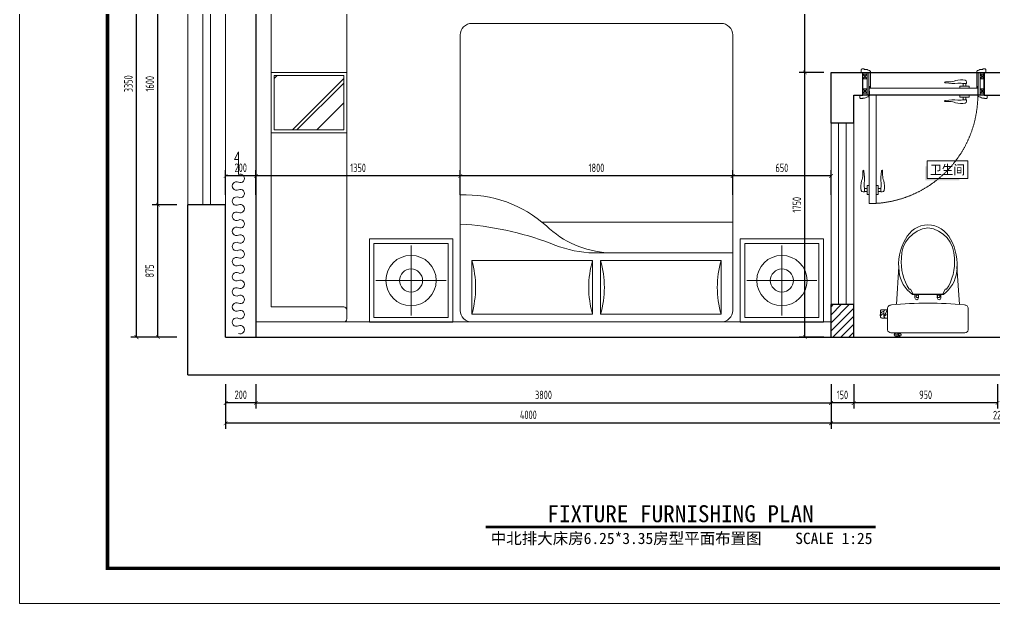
# Model space of a CAD drawing. Header units: millimetres. Extents: x 84706 to 155398, y -6776 to 36429.
# Drawn here: x 84706 to 91147, y 2006 to 5866 of the extents above; entities that cross this region are included whole.
import ezdxf
from ezdxf.enums import TextEntityAlignment as Align

# ---------------------------------------------------------------- set-up
doc = ezdxf.new("R2010")
doc.units = ezdxf.units.MM
for name, pattern in [('ACAD_ISO03W100', [30, 12, -18]), ('DASH', [8.89, 6.35, -2.54]), ('DOTE', [61.468, 50.8, -5.08, 0.508, -5.08]), ('HIDDEN', [9.525, 6.35, -3.175])]:
    doc.linetypes.add(name, pattern=pattern)
doc.layers.get('Defpoints').update_dxf_attribs({"color": 250})
for name, color, linetype, lineweight in [('Drawing【图框、表格】', 150, 'Continuous', 0), ('FC-Doorsill【门槛线】', 8, 'Continuous', 0), ('FC-Hatch【平面填充】', 250, 'Continuous', 0), ('FF-Curtain【平面窗帘】', 32, 'Continuous', 0), ('FF-Door【门】', 51, 'Continuous', 0), ('FF-FIXT【洁具】', 31, 'Continuous', 0), ('FF-MT【门套】', 20, 'Continuous', 0), ('FF-Text【平面文字】', 2, 'Continuous', 0), ('FF-Win【窗】', 132, 'Continuous', 0), ('FF-【活动成品家具】', 51, 'Continuous', 0), ('RC-dimensions', 44, 'Continuous', 0)]:
    doc.layers.add(name, color=color, linetype=linetype, lineweight=lineweight)
doc.layers.add('WALL_NEW【新建墙体】', color=4, linetype='Continuous')
doc.layers.add('WALL【墙体】', color=7, linetype='Continuous')
doc.styles.add('宋体', font='', dxfattribs={"width": 0.8})
doc.styles.add('尺寸标注', font='ARCHS.SHX', dxfattribs={"width": 0.8})
doc.styles.add('文字', font='')
doc.styles.add('线上图名', font='simhei.ttf')
doc.styles.add('线下图名', font='simhei.ttf')
doc.styles.add('黑体', font='simhei.ttf', dxfattribs={"width": 0.7})
doc.styles.get('宋体').set_extended_font_data('SimSun')
doc.styles.get('文字').set_extended_font_data('SimSun')
doc.dimstyles.new('海龙1：25', dxfattribs={"dimscale": 25, "dimtxt": 2.25, "dimasz": 1, "dimexe": 1.5, "dimexo": 1, "dimgap": 1, "dimtad": 1, "dimdec": 0, "dimrnd": 5, "dimdsep": 46, "dimtxsty": '尺寸标注', "dimblk": 'ARCHTICK', "dimblk1": 'ARCHTICK', "dimblk2": 'ARCHTICK', "dimcen": 1, "dimclrd": 44, "dimclre": 44, "dimclrt": 2, "dimadec": 0, "dimazin": 0, "dimtfac": 1, "dimtdec": 0, "dimtix": 1, "dimtmove": 2, "dimatfit": 3, "dimldrblk": 'hl_arrow2', "dimfxl": 0, "dimarcsym": 0})

# ---------------------------------------------------------------- blocks, each defined once
blk = doc.blocks.new('hlw_3_1600_250')
for p, q in [((-0.5, 0.078125), (0.5, 0.078125)), ((-0.5, -0.078125), (0.5, -0.078125))]:
    blk.add_line(p, q)
at = {"linetype": 'HIDDEN', "ltscale": 15}
for p, q in [((-0.5, 0.015625), (0.5, 0.015625)), ((-0.5, -0.015625), (0.5, -0.015625))]:
    blk.add_line(p, q, dxfattribs=at)
blk = doc.blocks.new('_ArchTick')
at = {"color": 2, "linetype": 'ByBlock', "const_width": 0.15}
blk.add_lwpolyline([(-0.5, -0.5), (0.5, 0.5)], dxfattribs=at)
blk = doc.blocks.new('*D116')
at = {"layer": 'Defpoints', "color": 0, "transparency": 16777216}
for p in [(85619.9, 4641.7), (85919.9, 4641.7), (85919.9, 3766.7)]:
    blk.add_point(p, dxfattribs=at)
at = {"layer": 'RC-dimensions', "color": 44, "lineweight": -2, "transparency": 16777216}
for p, q in [((85744.9, 4641.7), (85582.4, 4641.7)), ((85619.9, 3766.7), (85619.9, 4641.7)), ((85744.9, 3766.7), (85582.4, 3766.7))]:
    blk.add_line(p, q, dxfattribs=at)
at = {"layer": 'RC-dimensions', "color": 44, "lineweight": -2, "transparency": 16777216, "xscale": 25, "yscale": 25, "zscale": 25}
for p, rotation in [((85619.9, 4641.7), 90), ((85619.9, 3766.7), 270)]:
    blk.add_blockref('_ArchTick', p, dxfattribs=dict(at, rotation=rotation))
at = {"layer": 'RC-dimensions', "color": 2, "transparency": 16777216, "insert": (85565.6, 4204.2), "char_height": 56.25, "attachment_point": 5, "rotation": 90, "style": '尺寸标注'}
blk.add_mtext('875', dxfattribs=at)
blk = doc.blocks.new('hl_arrow2')
at = {"color": 2}
blk.add_line((-0.22, 0), (-1, 0), dxfattribs=at)
blk.add_lwpolyline([(-0.22, 0), (-0.86, -0.69), (-0.65, -0.86), (0, 0), (-0.65, 0.86), (-0.86, 0.69)], close=True, dxfattribs=at)
for points in [[(-0.86, 0.69), (-0.65, 0.86), (-0.22, 0), (0, 0)], [(-0.86, -0.69), (-0.65, -0.86), (-0.22, 0), (0, 0)]]:
    blk.add_solid(points, dxfattribs=at)
blk = doc.blocks.new('*D118')
at = {"layer": 'Defpoints', "color": 0, "transparency": 16777216}
for p in [(85619.9, 6241.7), (85919.9, 6241.7), (85919.9, 4641.7)]:
    blk.add_point(p, dxfattribs=at)
at = {"layer": 'RC-dimensions', "color": 44, "lineweight": -2, "transparency": 16777216}
for p, q in [((85744.9, 6241.7), (85582.4, 6241.7)), ((85619.9, 4641.7), (85619.9, 6241.7)), ((85744.9, 4641.7), (85582.4, 4641.7))]:
    blk.add_line(p, q, dxfattribs=at)
at = {"layer": 'RC-dimensions', "color": 44, "lineweight": -2, "transparency": 16777216, "xscale": 25, "yscale": 25, "zscale": 25}
for p, rotation in [((85619.9, 6241.7), 90), ((85619.9, 4641.7), 270)]:
    blk.add_blockref('_ArchTick', p, dxfattribs=dict(at, rotation=rotation))
at = {"layer": 'RC-dimensions', "color": 2, "transparency": 16777216, "insert": (85566.7, 5441.7), "char_height": 56.25, "attachment_point": 5, "rotation": 90, "style": '尺寸标注'}
blk.add_mtext('1600', dxfattribs=at)
blk = doc.blocks.new('马桶平面15')
at = {"color": 251}
for p, q in [((-164.1, 735.1), (-187.7, 735.1)), ((-182.4, 735.2), (-182.4, 743.3)), ((-175.9, 735.1), (-175.9, 743.3)), ((-168.6, 743.3), (-168.6, 735.1))]:
    blk.add_line(p, q, dxfattribs=at)
for points in [[(24.1, 519.2, -0.023855), (-216.9, 530.8, -0.42765), (-242.5, 555.3), (-242.5, 695.1, -0.382307), (-220.4, 714.9), (24.1, 714.9), (268.6, 714.9, -0.382307), (290.7, 695.1), (290.7, 555.3, -0.42765), (265.1, 530.8, -0.023855)], [(24.1, 0, -0.272339), (-125.1, 96, -0.163159), (-166.6, 310.4, -0.20934), (-78.5, 461.5), (24.1, 461.5), (126.7, 461.5, -0.20934), (214.8, 310.4, -0.163159), (173.3, 96, -0.272339)]]:
    blk.add_lwpolyline(points, format="xyb", close=True)
for points in [[(-171.3, 714.9, 0.288575), (-152.8, 725.1, 0.464141), (-158.6, 735.1), (-164.1, 735.1), (-164.1, 743.3), (-187.7, 743.3), (-187.7, 743.3), (-187.7, 735.1), (-193.2, 735.1, 0.464141), (-199, 725.1, 0.288575), (-180.5, 714.9)], [(26.7, 460.2), (121.9, 460.2), (138.7, 426.6), (147.1, 426.6, -0.17108), (199.3, 221.2, -0.383832), (24.1, 20.6, -0.383832), (-151.1, 221.2, -0.17108), (-98.9, 426.6), (-90.5, 426.6), (-73.7, 460.2), (121.9, 460.2)], [(-61.5, 462.9), (-61.5, 484.4, -1), (-38, 484.4), (-38, 480.5)], [(109.7, 462.9), (109.7, 484.4, 1), (86.2, 484.4), (86.2, 480.5)]]:
    blk.add_lwpolyline(points, format="xyb", dxfattribs=at)
for points in [[(-242.5, 617.1), (-242.5, 562.2), (-279.9, 562.2, -0.414214), (-289.9, 572.2), (-289.9, 607.1, -0.414214), (-279.9, 617.1)], [(-242.5, 617.1), (-242.5, 562.2), (-256.2, 562.2, -0.414214), (-266.2, 572.2), (-266.2, 607.1, -0.414214), (-256.2, 617.1)], [(-54.5, 475.5), (-54.5, 470.3, 0.414214), (-49.5, 465.3), (-38.7, 465.3, 0.58538), (-38.5, 470.3), (-38.5, 475.5, 0.58538), (-38.7, 480.5), (-49.5, 480.5, 0.414214)], [(102.7, 475.5), (102.7, 470.3, -0.414214), (97.7, 465.3), (86.9, 465.3, -0.58538), (86.7, 470.3), (86.7, 475.5, -0.58538), (86.9, 480.5), (97.7, 480.5, -0.414214)]]:
    blk.add_lwpolyline(points, format="xyb", close=True, dxfattribs=at)
for points in [[(-184.4, 527.9), (-167.1, 275.7)], [(232.6, 527.9), (215.3, 275.7)]]:
    blk.add_lwpolyline(points)
for centre, radius, start, end in [((-185.1, 755.7), 31.4, 242.88179, 319.14204), ((-173.5, 774.1), 53.1, 240.79773, 292.8926), ((-262.7, 600.1), 28.1, 165.59157, 262.76034), ((-267.7, 612.3), 22.8, 193.4235, 273.84122), ((-231.7, 638.1), 46.4, 221.91484, 256.44129), ((180.7, 814.1), 492.5, 204.86427, 210.76499)]:
    blk.add_arc(centre, radius, start, end, dxfattribs=at)
blk = doc.blocks.new('*U19')
at = {"color": 150}
blk.add_lwpolyline([(-5.38, -2.34), (5.38, -2.34), (5.38, 2.33), (-5.38, 2.33), (-5.38, -2.34)], dxfattribs=at)
at = {"color": 150, "ltscale": 4}
for points in [[(-5.38, 0.83), (-5.83, 0.83), (-5.38, -2.34), (-5.83, -2.79)], [(3.13, -2.34), (3.13, -2.79), (-5.38, -2.34), (-5.83, -2.79)]]:
    blk.add_solid(points, dxfattribs=at)
at = {"color": 2, "ltscale": 4, "style": '文字', "width": 0.9, "flags": 8}
blk.add_attdef('功能区文字', text='', height=2.5, dxfattribs=at).set_placement((0.01, -0.03), align=Align.MIDDLE_CENTER)
blk = doc.blocks.new('*D125')
at = {"layer": 'Defpoints', "color": 0, "transparency": 16777216}
for p in [(86067.5, 4832.3), (86067.5, 4532.3), (86267.5, 4532.3)]:
    blk.add_point(p, dxfattribs=at)
at = {"layer": 'RC-dimensions', "color": 44, "lineweight": -2, "transparency": 16777216}
for p, q in [((86067.5, 4707.3), (86067.5, 4869.8)), ((86267.5, 4832.3), (86067.5, 4832.3)), ((86267.5, 4707.3), (86267.5, 4869.8))]:
    blk.add_line(p, q, dxfattribs=at)
at = {"layer": 'RC-dimensions', "color": 44, "lineweight": -2, "transparency": 16777216, "xscale": 25, "yscale": 25, "zscale": 25, "rotation": 180}
blk.add_blockref('_ArchTick', (86067.5, 4832.3), dxfattribs=at)
at = {"layer": 'RC-dimensions', "color": 44, "lineweight": -2, "transparency": 16777216, "xscale": 25, "yscale": 25, "zscale": 25}
blk.add_blockref('_ArchTick', (86267.5, 4832.3), dxfattribs=at)
at = {"layer": 'RC-dimensions', "color": 2, "transparency": 16777216, "insert": (86167.5, 4886.6), "char_height": 56.25, "attachment_point": 5, "style": '尺寸标注'}
blk.add_mtext('200', dxfattribs=at)
blk = doc.blocks.new('*D126')
at = {"layer": 'Defpoints', "color": 0, "transparency": 16777216}
for p in [(89417.5, 4832.3), (89417.5, 4532.3), (90067.5, 4532.3)]:
    blk.add_point(p, dxfattribs=at)
at = {"layer": 'RC-dimensions', "color": 44, "lineweight": -2, "transparency": 16777216}
for p, q in [((89417.5, 4707.3), (89417.5, 4869.8)), ((90067.5, 4832.3), (89417.5, 4832.3)), ((90067.5, 4707.3), (90067.5, 4869.8))]:
    blk.add_line(p, q, dxfattribs=at)
at = {"layer": 'RC-dimensions', "color": 44, "lineweight": -2, "transparency": 16777216, "xscale": 25, "yscale": 25, "zscale": 25, "rotation": 180}
blk.add_blockref('_ArchTick', (89417.5, 4832.3), dxfattribs=at)
at = {"layer": 'RC-dimensions', "color": 44, "lineweight": -2, "transparency": 16777216, "xscale": 25, "yscale": 25, "zscale": 25}
blk.add_blockref('_ArchTick', (90067.5, 4832.3), dxfattribs=at)
at = {"layer": 'RC-dimensions', "color": 2, "transparency": 16777216, "insert": (89742.5, 4885.5), "char_height": 56.25, "attachment_point": 5, "style": '尺寸标注'}
blk.add_mtext('650', dxfattribs=at)
blk = doc.blocks.new('*D128')
at = {"layer": 'Defpoints', "color": 0, "transparency": 16777216}
for p in [(86067.5, 3631.3), (86267.5, 3631.3), (86067.5, 3331.3)]:
    blk.add_point(p, dxfattribs=at)
at = {"layer": 'RC-dimensions', "color": 44, "lineweight": -2, "transparency": 16777216}
for p, q in [((86067.5, 3456.3), (86067.5, 3293.8)), ((86267.5, 3456.3), (86267.5, 3293.8)), ((86267.5, 3331.3), (86067.5, 3331.3))]:
    blk.add_line(p, q, dxfattribs=at)
at = {"layer": 'RC-dimensions', "color": 44, "lineweight": -2, "transparency": 16777216, "xscale": 25, "yscale": 25, "zscale": 25, "rotation": 180}
blk.add_blockref('_ArchTick', (86067.5, 3331.3), dxfattribs=at)
at = {"layer": 'RC-dimensions', "color": 44, "lineweight": -2, "transparency": 16777216, "xscale": 25, "yscale": 25, "zscale": 25}
blk.add_blockref('_ArchTick', (86267.5, 3331.3), dxfattribs=at)
at = {"layer": 'RC-dimensions', "color": 2, "transparency": 16777216, "insert": (86167.5, 3385.6), "char_height": 56.25, "attachment_point": 5, "style": '尺寸标注'}
blk.add_mtext('200', dxfattribs=at)
blk = doc.blocks.new('*D129')
at = {"layer": 'Defpoints', "color": 0, "transparency": 16777216}
for p in [(86267.5, 3631.3), (90067.5, 3631.3), (90067.5, 3331.3)]:
    blk.add_point(p, dxfattribs=at)
at = {"layer": 'RC-dimensions', "color": 44, "lineweight": -2, "transparency": 16777216}
for p, q in [((86267.5, 3456.3), (86267.5, 3293.8)), ((90067.5, 3456.3), (90067.5, 3293.8)), ((86267.5, 3331.3), (90067.5, 3331.3))]:
    blk.add_line(p, q, dxfattribs=at)
at = {"layer": 'RC-dimensions', "color": 44, "lineweight": -2, "transparency": 16777216, "xscale": 25, "yscale": 25, "zscale": 25, "rotation": 180}
blk.add_blockref('_ArchTick', (86267.5, 3331.3), dxfattribs=at)
at = {"layer": 'RC-dimensions', "color": 44, "lineweight": -2, "transparency": 16777216, "xscale": 25, "yscale": 25, "zscale": 25}
blk.add_blockref('_ArchTick', (90067.5, 3331.3), dxfattribs=at)
at = {"layer": 'RC-dimensions', "color": 2, "transparency": 16777216, "insert": (88167.5, 3384.5), "char_height": 56.25, "attachment_point": 5, "style": '尺寸标注'}
blk.add_mtext('3800', dxfattribs=at)
blk = doc.blocks.new('*D130')
at = {"layer": 'Defpoints', "color": 0, "transparency": 16777216}
for p in [(90067.5, 3631.3), (90217.5, 3631.3), (90067.5, 3331.3)]:
    blk.add_point(p, dxfattribs=at)
at = {"layer": 'RC-dimensions', "color": 44, "lineweight": -2, "transparency": 16777216}
for p, q in [((90067.5, 3456.3), (90067.5, 3293.8)), ((90217.5, 3456.3), (90217.5, 3293.8)), ((90217.5, 3331.3), (90067.5, 3331.3))]:
    blk.add_line(p, q, dxfattribs=at)
at = {"layer": 'RC-dimensions', "color": 44, "lineweight": -2, "transparency": 16777216, "xscale": 25, "yscale": 25, "zscale": 25, "rotation": 180}
blk.add_blockref('_ArchTick', (90067.5, 3331.3), dxfattribs=at)
at = {"layer": 'RC-dimensions', "color": 44, "lineweight": -2, "transparency": 16777216, "xscale": 25, "yscale": 25, "zscale": 25}
blk.add_blockref('_ArchTick', (90217.5, 3331.3), dxfattribs=at)
at = {"layer": 'RC-dimensions', "color": 2, "transparency": 16777216, "insert": (90142.5, 3384.5), "char_height": 56.25, "attachment_point": 5, "style": '尺寸标注'}
blk.add_mtext('150', dxfattribs=at)
blk = doc.blocks.new('*D131')
at = {"layer": 'Defpoints', "color": 0, "transparency": 16777216}
for p in [(90217.5, 3631.3), (91167.5, 3631.3), (90217.5, 3331.3)]:
    blk.add_point(p, dxfattribs=at)
at = {"layer": 'RC-dimensions', "color": 44, "lineweight": -2, "transparency": 16777216}
for p, q in [((90217.5, 3456.3), (90217.5, 3293.8)), ((91167.5, 3456.3), (91167.5, 3293.8)), ((91167.5, 3331.3), (90217.5, 3331.3))]:
    blk.add_line(p, q, dxfattribs=at)
at = {"layer": 'RC-dimensions', "color": 44, "lineweight": -2, "transparency": 16777216, "xscale": 25, "yscale": 25, "zscale": 25, "rotation": 180}
blk.add_blockref('_ArchTick', (90217.5, 3331.3), dxfattribs=at)
at = {"layer": 'RC-dimensions', "color": 44, "lineweight": -2, "transparency": 16777216, "xscale": 25, "yscale": 25, "zscale": 25}
blk.add_blockref('_ArchTick', (91167.5, 3331.3), dxfattribs=at)
at = {"layer": 'RC-dimensions', "color": 2, "transparency": 16777216, "insert": (90692.5, 3385.6), "char_height": 56.25, "attachment_point": 5, "style": '尺寸标注'}
blk.add_mtext('950', dxfattribs=at)
blk = doc.blocks.new('hlw_3_1200_150')
for p, q in [((-0.5, 0.0625), (0.5, 0.0625)), ((-0.5, -0.0625), (0.5, -0.0625))]:
    blk.add_line(p, q)
at = {"linetype": 'HIDDEN', "ltscale": 15}
for p, q in [((-0.5, 0.0208), (0.5, 0.0208)), ((-0.5, -0.0208), (0.5, -0.0208))]:
    blk.add_line(p, q, dxfattribs=at)
blk = doc.blocks.new('门套线03')
at = {"ltscale": 100}
blk.add_lwpolyline([(60, 0), (60, 19.7, -0.339185), (56.6, 23.1), (42, 23.1, -0.360475), (38.5, 19.7), (29.2, 19.7, 0.137802), (14.5, 14.7, -0.16589), (3.4, 11.9), (3.4, 8.7), (0, 8.7), (0, 0)], format="xyb", close=True, dxfattribs=at)
blk = doc.blocks.new('HL_Door_Hinge')
at = {"color": 0, "linetype": 'DOTE', "ltscale": 0.04}
for p, q in [((-4, 3), (4, 3)), ((0, -1), (0, 7))]:
    blk.add_line(p, q, dxfattribs=at)
at = {"color": 0, "linetype": 'DASH', "ltscale": 5}
for p, q in [((-2, -26), (-2, 0.8)), ((-0.5, -26), (-0.5, 0)), ((0.5, -26), (0.5, 0)), ((2, -26), (2, 0.8)), ((-0.5, -26), (-2, -26)), ((0.5, -26), (2, -26))]:
    blk.add_line(p, q, dxfattribs=at)
for radius in [3, 2]:
    blk.add_circle((0, 3), radius, dxfattribs=at)
blk = doc.blocks.new('HL_Door_Seal')
at = {"color": 0}
for p, q in [((5, 0), (-5, 0)), ((-1, 6), (-0.5, 6.5)), ((-1, 6), (-0.5, 6)), ((-1, 5.5), (-0.5, 6)), ((-1, 5.5), (-0.5, 5.5)), ((-1, 5), (-0.5, 5.5)), ((-1, 4.5), (-0.5, 5)), ((-1, 5), (-0.5, 5)), ((-1, 4.5), (-0.5, 4.5)), ((-1, 4), (-0.5, 4.5)), ((-1, 4), (-0.5, 4)), ((-1, 3.5), (-0.5, 4)), ((-1, 3.5), (-0.5, 3.5)), ((-1, 3), (-0.5, 3.5)), ((-1, 3), (-0.5, 3)), ((-1, 2.5), (-0.5, 3)), ((-1, 2.5), (-0.5, 2.5)), ((-1, 2), (-0.5, 2.5)), ((-1, 2), (-0.5, 2)), ((-1, 1.5), (-0.5, 2)), ((-1, 1.5), (-0.5, 1.5)), ((-1, 1), (-0.5, 1.5)), ((-1, 1), (-0.5, 1)), ((-1, 0.5), (-0.5, 1)), ((-1, 0.5), (-0.5, 0.5)), ((-1, 0), (-0.5, 0.5)), ((-0.5, 6.5), (0.5, 6.5)), ((1, 6), (0.5, 6.5)), ((1, 6), (0.5, 6)), ((1, 5.5), (0.5, 6)), ((1, 5.5), (0.5, 5.5)), ((1, 5), (0.5, 5.5)), ((1, 5), (0.5, 5)), ((1, 4.5), (0.5, 5)), ((1, 4.5), (0.5, 4.5)), ((1, 4), (0.5, 4.5)), ((1, 4), (0.5, 4)), ((1, 3.5), (0.5, 4)), ((1, 3.5), (0.5, 3.5)), ((1, 3), (0.5, 3.5)), ((1, 3), (0.5, 3)), ((1, 2.5), (0.5, 3)), ((1, 2.5), (0.5, 2.5)), ((1, 2), (0.5, 2.5)), ((1, 2), (0.5, 2)), ((1, 1.5), (0.5, 2)), ((1, 1.5), (0.5, 1.5)), ((1, 1), (0.5, 1.5)), ((1, 1), (0.5, 1)), ((1, 0.5), (0.5, 1)), ((1, 0.5), (0.5, 0.5)), ((1, 0), (0.5, 0.5))]:
    blk.add_line(p, q, dxfattribs=at)
blk.add_lwpolyline([(-3.9, -1, 0.774597), (3.9, -1)], format="xyb", close=True, dxfattribs=at)
blk.add_arc((0, 0), 5, 180, 0.00048, dxfattribs=at)
blk = doc.blocks.new('门把手02')
at = {"color": 250}
for p, q in [((-30.4, 14.6), (-15.2, 14.6)), ((-30.4, 0), (-30.4, 14.6)), ((30.4, 0), (-30.4, 0)), ((-15.2, 14.6), (19.6, 14.6)), ((-15.2, 14.6), (19.6, 14.6)), ((-13.5, 32.2), (-13.5, 40.9)), ((12.9, 32.2), (-13.5, 32.2)), ((-9.4, 14.6), (-9.4, 32.2)), ((9.4, 14.6), (9.4, 32.2)), ((19.6, 14.6), (30.4, 14.6)), ((30.4, 14.6), (30.4, 0))]:
    blk.add_line(p, q, dxfattribs=at)
at = {"color": 250, "extrusion": (0, 0, -1)}
for centre, major_axis, start_param, end_param in [((-1.3, 40.9), (-8.59, 8.59), 5.497787, 6.813202), ((23.4, -64.1), (-0.1, 120), -0.233047, 0.306451), ((12.9, 37.2), (3.58, 3.58), 2.124304, 2.356194), ((33.8, -51.4), (0, 86), -0.231441, 0.114669), ((79.3, 368.4), (-0.1, 336.3), 3.005111, 3.247916), ((107.8, 189.2), (1.8, 147), 3.194781, 3.464277), ((105.2, 172), (-91.7, 91.7), 3.813778, 3.981187), ((122.5, 24), (-13.7, 13.7), 0.647464, 1.248663), ((124, 43.6), (5.92, 5.92), 1.238085, 2.228964), ((130.6, 40.4), (-0.729, 0.729), 1.325662, 2.819982)]:
    blk.add_ellipse(centre, major_axis=major_axis, ratio=1, start_param=start_param, end_param=end_param, dxfattribs=at)
blk = doc.blocks.new('hld_1_722.134_150_门把手02_门套线03_45_0_0_3_40_0_1_1')
at = {"layer": 'FC-Doorsill【门槛线】'}
for p, q in [((-0.5, 0.0935), (0.5, 0.0935)), ((-0.5, -0.0935), (0.5, -0.0935))]:
    blk.add_line(p, q, dxfattribs=at)
at = {"layer": 'FF-Door【门】'}
blk.add_lwpolyline([(-0.447, 0.0935), (-0.3909, 0.0935), (-0.3909, 0.9875), (-0.447, 0.9875)], close=True, dxfattribs=at)
at = {"layer": 'FF-Door【门】', "color": 250, "linetype": 'ACAD_ISO03W100', "ltscale": 2.083333}
blk.add_lwpolyline([(-0.447, 0.0935), (0.447, 0.0935), (0.447, 0.0374), (-0.447, 0.0374)], close=True, dxfattribs=at)
at = {"layer": 'FF-Door【门】', "color": 8, "linetype": 'HIDDEN', "ltscale": 15}
blk.add_arc((-0.447, 0.0935), 0.894, 0, 90, dxfattribs=at)
at = {"layer": 'FF-MT【门套】', "color": 250}
for p, q in [((-0.4651, 0.0785), (-0.5, 0.0411)), ((-0.4651, 0.0411), (-0.5, 0.0785)), ((0.4651, 0.0785), (0.5, 0.0411)), ((0.4651, 0.0411), (0.5, 0.0785)), ((-0.5, -0.0411), (-0.4651, -0.0785)), ((-0.5, -0.0785), (-0.4651, -0.0411)), ((0.5, -0.0411), (0.4651, -0.0785)), ((0.5, -0.0785), (0.4651, -0.0411))]:
    blk.add_line(p, q, dxfattribs=at)
for points in [[(-0.5, 0.0935), (-0.4651, 0.0935), (-0.4651, 0.0785), (-0.5, 0.0785)], [(-0.4651, 0.0935), (-0.4501, 0.0935), (-0.4501, -0.0935), (-0.4651, -0.0935)], [(0.4651, 0.0935), (0.4501, 0.0935), (0.4501, -0.0935), (0.4651, -0.0935)], [(0.5, 0.0935), (0.4651, 0.0935), (0.4651, 0.0785), (0.5, 0.0785)], [(-0.4651, 0.0785), (-0.4651, 0.0411), (-0.5, 0.0411), (-0.5, 0.0785)], [(0.4651, 0.0785), (0.4651, 0.0411), (0.5, 0.0411), (0.5, 0.0785)], [(-0.5, -0.0411), (-0.5, -0.0785), (-0.4651, -0.0785), (-0.4651, -0.0411)], [(-0.5, -0.0935), (-0.4651, -0.0935), (-0.4651, -0.0785), (-0.5, -0.0785)], [(0.5, -0.0411), (0.5, -0.0785), (0.4651, -0.0785), (0.4651, -0.0411)], [(0.5, -0.0935), (0.4651, -0.0935), (0.4651, -0.0785), (0.5, -0.0785)]]:
    blk.add_lwpolyline(points, close=True, dxfattribs=at)
at = {"layer": 'FF-MT【门套】'}
for points in [[(-0.5, 0.0935), (-0.4501, 0.0935), (-0.4501, 0.0312), (-0.4377, 0.0312), (-0.4377, -0.0935), (-0.5, -0.0935)], [(0.5, 0.0935), (0.4501, 0.0935), (0.4501, 0.0312), (0.4377, 0.0312), (0.4377, -0.0935), (0.5, -0.0935)]]:
    blk.add_lwpolyline(points, close=True, dxfattribs=at)
at = {"layer": 'FF-Door【门】', "color": 250, "yscale": 0.001246673720702, "zscale": 0.001246673720702}
for name, p, xscale, rotation in [('门把手02', (-0.447, 0.8753), -0.001246673720702, 90.00000000000593), ('门把手02', (-0.3909, 0.8753), 0.001246673720702, 270.0000000000178), ('HL_Door_Seal', (-0.4439, 0.0312), 0.001246673720702, 180.0000000000119), ('HL_Door_Seal', (0.4439, 0.0312), -0.001246673720702, 180)]:
    blk.add_blockref(name, p, dxfattribs=dict(at, xscale=xscale, rotation=rotation))
at = {"layer": 'FF-Door【门】', "color": 250, "zscale": 0.001246673720702}
for name, p, xscale, yscale in [('门把手02', (0.3379, 0.0935), -0.001246673720702, 0.001246673720702), ('HL_Door_Hinge', (-0.4486, 0.0935), 0.001246673720702, 0.001246673720702), ('门把手02', (0.3379, 0.0374), -0.001246673720702, -0.001246673720702)]:
    blk.add_blockref(name, p, dxfattribs=dict(at, xscale=xscale, yscale=yscale))
at = {"layer": 'FF-MT【门套】', "zscale": 0.001246673720702}
for p, xscale, yscale in [((-0.4501, 0.0935), -0.001246673720702, 0.001246673720702), ((0.4501, 0.0935), 0.001246673720702, 0.001246673720702), ((-0.4377, -0.0935), -0.001246673720702, -0.001246673720702), ((0.4377, -0.0935), 0.001246673720702, -0.001246673720702)]:
    blk.add_blockref('门套线03', p, dxfattribs=dict(at, xscale=xscale, yscale=yscale))
blk = doc.blocks.new('*D133')
at = {"layer": 'Defpoints', "color": 0, "transparency": 16777216}
for p in [(86067.5, 3497.2), (90067.5, 3497.2), (86067.5, 3197.2)]:
    blk.add_point(p, dxfattribs=at)
at = {"layer": 'RC-dimensions', "color": 44, "lineweight": -2, "transparency": 16777216}
for p, q in [((86067.5, 3322.2), (86067.5, 3159.7)), ((90067.5, 3322.2), (90067.5, 3159.7)), ((90067.5, 3197.2), (86067.5, 3197.2))]:
    blk.add_line(p, q, dxfattribs=at)
at = {"layer": 'RC-dimensions', "color": 44, "lineweight": -2, "transparency": 16777216, "xscale": 25, "yscale": 25, "zscale": 25, "rotation": 180}
blk.add_blockref('_ArchTick', (86067.5, 3197.2), dxfattribs=at)
at = {"layer": 'RC-dimensions', "color": 44, "lineweight": -2, "transparency": 16777216, "xscale": 25, "yscale": 25, "zscale": 25}
blk.add_blockref('_ArchTick', (90067.5, 3197.2), dxfattribs=at)
at = {"layer": 'RC-dimensions', "color": 2, "transparency": 16777216, "insert": (88067.5, 3252.7), "char_height": 56.25, "attachment_point": 5, "style": '尺寸标注'}
blk.add_mtext('4000', dxfattribs=at)
blk = doc.blocks.new('*D134')
at = {"layer": 'Defpoints', "color": 0, "transparency": 16777216}
for p in [(90067.5, 3497.2), (92317.5, 3497.2), (90067.5, 3197.2)]:
    blk.add_point(p, dxfattribs=at)
at = {"layer": 'RC-dimensions', "color": 44, "lineweight": -2, "transparency": 16777216}
for p, q in [((90067.5, 3322.2), (90067.5, 3159.7)), ((92317.5, 3322.2), (92317.5, 3159.7)), ((92317.5, 3197.2), (90067.5, 3197.2))]:
    blk.add_line(p, q, dxfattribs=at)
at = {"layer": 'RC-dimensions', "color": 44, "lineweight": -2, "transparency": 16777216, "xscale": 25, "yscale": 25, "zscale": 25, "rotation": 180}
blk.add_blockref('_ArchTick', (90067.5, 3197.2), dxfattribs=at)
at = {"layer": 'RC-dimensions', "color": 44, "lineweight": -2, "transparency": 16777216, "xscale": 25, "yscale": 25, "zscale": 25}
blk.add_blockref('_ArchTick', (92317.5, 3197.2), dxfattribs=at)
at = {"layer": 'RC-dimensions', "color": 2, "transparency": 16777216, "insert": (91192.5, 3251.5), "char_height": 56.25, "attachment_point": 5, "style": '尺寸标注'}
blk.add_mtext('2250', dxfattribs=at)
blk = doc.blocks.new('*U158')
at = {"color": 2, "linetype": 'Continuous'}
blk.add_lwpolyline([(-48.54, 0, 0.7, 0.7, 0), (54.54, 0, 0.75, 0.75, 0)], format="xyseb", dxfattribs=at)
at = {"color": 2, "style": '线上图名', "flags": 8}
blk.add_attdef('EXISTING_PLAN', text='', height=4.5, dxfattribs=at).set_placement((3, 1.27), align=Align.CENTER)
at = {"color": 2, "style": '线下图名', "flags": 8}
blk.add_attdef('图名1', text='', height=3, dxfattribs=at).set_placement((-47.14, -1.5), align=Align.TOP_LEFT)
blk.add_attdef('比例1', text='', height=3, dxfattribs=at).set_placement((53.72, -1.5), align=Align.TOP_RIGHT)
blk = doc.blocks.new('*D135')
at = {"layer": 'Defpoints', "color": 0, "transparency": 16777216}
for p in [(85478.2, 7116.7), (85778.2, 7116.7), (85778.2, 3766.7)]:
    blk.add_point(p, dxfattribs=at)
at = {"layer": 'RC-dimensions', "color": 44, "lineweight": -2, "transparency": 16777216}
for p, q in [((85603.2, 7116.7), (85440.7, 7116.7)), ((85478.2, 3766.7), (85478.2, 7116.7)), ((85603.2, 3766.7), (85440.7, 3766.7))]:
    blk.add_line(p, q, dxfattribs=at)
at = {"layer": 'RC-dimensions', "color": 44, "lineweight": -2, "transparency": 16777216, "xscale": 25, "yscale": 25, "zscale": 25}
for p, rotation in [((85478.2, 7116.7), 90), ((85478.2, 3766.7), 270)]:
    blk.add_blockref('_ArchTick', p, dxfattribs=dict(at, rotation=rotation))
at = {"layer": 'RC-dimensions', "color": 2, "transparency": 16777216, "insert": (85425.1, 5441.7), "char_height": 56.25, "attachment_point": 5, "rotation": 90, "style": '尺寸标注'}
blk.add_mtext('3350', dxfattribs=at)
blk = doc.blocks.new('*D148')
at = {"layer": 'Defpoints', "color": 0, "transparency": 16777216}
for p in [(89895.2, 5516.7), (90195.2, 5516.7), (90195.2, 3766.7)]:
    blk.add_point(p, dxfattribs=at)
at = {"layer": 'RC-dimensions', "color": 44, "lineweight": -2, "transparency": 16777216}
for p, q in [((90020.2, 5516.7), (89857.7, 5516.7)), ((89895.2, 3766.7), (89895.2, 5516.7)), ((90020.2, 3766.7), (89857.7, 3766.7))]:
    blk.add_line(p, q, dxfattribs=at)
at = {"layer": 'RC-dimensions', "color": 44, "lineweight": -2, "transparency": 16777216, "xscale": 25, "yscale": 25, "zscale": 25}
for p, rotation in [((89895.2, 5516.7), 90), ((89895.2, 3766.7), 270)]:
    blk.add_blockref('_ArchTick', p, dxfattribs=dict(at, rotation=rotation))
at = {"layer": 'RC-dimensions', "color": 2, "transparency": 16777216, "insert": (89840.9, 4641.7), "char_height": 56.25, "attachment_point": 5, "rotation": 90, "style": '尺寸标注'}
blk.add_mtext('1750', dxfattribs=at)
blk = doc.blocks.new('*D144')
at = {"layer": 'Defpoints', "color": 0, "transparency": 16777216}
for p in [(89895.2, 6516.7), (90195.2, 6516.7), (90195.2, 5516.7)]:
    blk.add_point(p, dxfattribs=at)
at = {"layer": 'RC-dimensions', "color": 44, "lineweight": -2, "transparency": 16777216}
for p, q in [((90020.2, 6516.7), (89857.7, 6516.7)), ((89895.2, 5516.7), (89895.2, 6516.7)), ((90020.2, 5516.7), (89857.7, 5516.7))]:
    blk.add_line(p, q, dxfattribs=at)
at = {"layer": 'RC-dimensions', "color": 44, "lineweight": -2, "transparency": 16777216, "xscale": 25, "yscale": 25, "zscale": 25}
for p, rotation in [((89895.2, 6516.7), 90), ((89895.2, 5516.7), 270)]:
    blk.add_blockref('_ArchTick', p, dxfattribs=dict(at, rotation=rotation))
at = {"layer": 'RC-dimensions', "color": 2, "transparency": 16777216, "insert": (89842.1, 6016.7), "char_height": 56.25, "attachment_point": 5, "rotation": 90, "style": '尺寸标注'}
blk.add_mtext('1000', dxfattribs=at)
blk = doc.blocks.new('海龍_09052443')
blk.add_lwpolyline([(-10500, -14850), (10500, -14850), (10500, 0), (-10500, 0)], close=True)
at = {"const_width": 50}
blk.add_lwpolyline([(-9250, -14350), (10000, -14350), (10000, -500), (-9250, -500)], close=True, dxfattribs=at)
at = {"style": '黑体', "width": 0.704386, "flags": 8}
blk.add_attdef('项目名称', text='', height=288, rotation=90, dxfattribs=at).set_placement((9289, -6225), align=Align.CENTER)
at = {"color": 2, "style": '宋体', "width": 0.725454, "flags": 8}
blk.add_attdef('图名', text='', height=125, dxfattribs=at).set_placement((9277, -11490), align=Align.MIDDLE)
at = {"style": '黑体', "width": 1.036363, "flags": 8}
for tag, p in [('比例', (9423, -13034)), ('阶段', (9423, -13273)), ('日期', (9423, -13512)), ('1FF-1', (9423, -13991)), ('序号', (9423, -14230))]:
    blk.add_attdef(tag, text='', height=92.3, dxfattribs=at).set_placement(p, align=Align.MIDDLE)
blk = doc.blocks.new('1800平10103585')
at = {"color": 8}
for p, q in [((-1225, 674.6), (-1225, 906.3)), ((1225, 674.6), (1225, 906.3)), ((-823.8, 898), (-823.8, 542.4)), ((-25.6, 898), (-823.8, 898)), ((-25.6, 542.4), (-25.6, 898)), ((823.8, 898), (26.8, 898)), ((26.8, 898), (26.8, 542.4)), ((823.8, 542.4), (823.8, 898)), ((-1225, 674.6), (-1456.7, 674.6)), ((-1225, 674.6), (-993.3, 674.6)), ((-1225, 674.6), (-1225, 442.9)), ((1225, 674.6), (993.3, 674.6)), ((1225, 674.6), (1456.7, 674.6)), ((1225, 674.6), (1225, 442.9)), ((-823.8, 542.4), (-25.6, 542.4)), ((26.8, 542.4), (823.8, 542.4)), ((-49.4, 491.6), (900, 491.6)), ((-355.8, 288.4), (900, 288.4))]:
    blk.add_line(p, q, dxfattribs=at)
blk.add_line((-823.8, 948.8), (823.8, 948.8))
at = {"ltscale": 300}
for points in [[(-950, 949.6), (-1500, 949.6), (-1500, 399.6), (-950, 399.6)], [(950, 949.6), (1500, 949.6), (1500, 399.6), (950, 399.6)]]:
    blk.add_lwpolyline(points, close=True, dxfattribs=at)
at = {"color": 8}
for points in [[(-980, 919.6), (-1470, 919.6), (-1470, 429.6), (-980, 429.6)], [(980, 919.6), (1470, 919.6), (1470, 429.6), (980, 429.6)]]:
    blk.add_lwpolyline(points, close=True, dxfattribs=at)
at = {"ltscale": 300}
blk.add_lwpolyline([(823.8, 948.8, -0.414214), (900, 872.6), (900, -948.8, -0.414214), (823.8, -1025), (-823.8, -1025, -0.414214), (-900, -948.8), (-900, 872.6, -0.414214), (-823.8, 948.8)], format="xyb", dxfattribs=at)
at = {"color": 8}
for centre, radius in [((-1225, 674.6), 166.2), ((1225, 674.6), 166.2), ((-1225, 674.6), 76.2), ((1225, 674.6), 76.2)]:
    blk.add_circle(centre, radius, dxfattribs=at)
for centre, radius, start, end in [((-1433.4, 720.2), 635, 343.73979, 16.26021), ((584, 720.2), 635, 163.73979, 196.26021), ((-582.8, 720.2), 635, 343.73979, 16.26021), ((1433.4, 720.2), 635, 163.73979, 196.26021), ((115.3, -152), 644.8, 93.35649, 133.73715), ((15.8, -317), 811.2, 94.60999, 113.29366), ((-1029.8, 2366.4), 2069.4, 273.59559, 290.50184), ((-865.1, 907), 798.6, 267.49382, 312.02982)]:
    blk.add_arc(centre, radius, start, end, dxfattribs=at)
blk = doc.blocks.new('*D195')
at = {"layer": 'Defpoints', "color": 0, "transparency": 16777216}
for p in [(86267.5, 4832.3), (86267.5, 4532.3), (87617.5, 4532.3)]:
    blk.add_point(p, dxfattribs=at)
at = {"layer": 'RC-dimensions', "color": 44, "lineweight": -2, "transparency": 16777216}
for p, q in [((86267.5, 4707.3), (86267.5, 4869.8)), ((87617.5, 4832.3), (86267.5, 4832.3)), ((87617.5, 4707.3), (87617.5, 4869.8))]:
    blk.add_line(p, q, dxfattribs=at)
at = {"layer": 'RC-dimensions', "color": 44, "lineweight": -2, "transparency": 16777216, "xscale": 25, "yscale": 25, "zscale": 25, "rotation": 180}
blk.add_blockref('_ArchTick', (86267.5, 4832.3), dxfattribs=at)
at = {"layer": 'RC-dimensions', "color": 44, "lineweight": -2, "transparency": 16777216, "xscale": 25, "yscale": 25, "zscale": 25}
blk.add_blockref('_ArchTick', (87617.5, 4832.3), dxfattribs=at)
at = {"layer": 'RC-dimensions', "color": 2, "transparency": 16777216, "insert": (86942.5, 4885.5), "char_height": 56.25, "attachment_point": 5, "style": '尺寸标注'}
blk.add_mtext('1350', dxfattribs=at)
blk = doc.blocks.new('*D196')
at = {"layer": 'Defpoints', "color": 0, "transparency": 16777216}
for p in [(87617.5, 4832.3), (87617.5, 4532.3), (89417.5, 4532.3)]:
    blk.add_point(p, dxfattribs=at)
at = {"layer": 'RC-dimensions', "color": 44, "lineweight": -2, "transparency": 16777216}
for p, q in [((87617.5, 4707.3), (87617.5, 4869.8)), ((89417.5, 4832.3), (87617.5, 4832.3)), ((89417.5, 4707.3), (89417.5, 4869.8))]:
    blk.add_line(p, q, dxfattribs=at)
at = {"layer": 'RC-dimensions', "color": 44, "lineweight": -2, "transparency": 16777216, "xscale": 25, "yscale": 25, "zscale": 25, "rotation": 180}
blk.add_blockref('_ArchTick', (87617.5, 4832.3), dxfattribs=at)
at = {"layer": 'RC-dimensions', "color": 44, "lineweight": -2, "transparency": 16777216, "xscale": 25, "yscale": 25, "zscale": 25}
blk.add_blockref('_ArchTick', (89417.5, 4832.3), dxfattribs=at)
at = {"layer": 'RC-dimensions', "color": 2, "transparency": 16777216, "insert": (88517.5, 4885.5), "char_height": 56.25, "attachment_point": 5, "style": '尺寸标注'}
blk.add_mtext('1800', dxfattribs=at)
blk = doc.blocks.new('海龙_08089383')
at = {"layer": 'FF-【活动成品家具】'}
h = blk.add_hatch(dxfattribs=at)
h.set_pattern_fill('AR-RROOF', color=8, scale=20.364318, angle=45)
h.set_pattern_definition([(45, (-180, -355), (438.9, 1170.4), [7758.8, -1034.5, 2586.27, -517.25]), (45, (123.6, 314.34), (-852.2, 120.7), [1551.76, -170.7, 3103.52, -387.94]), (45, (-308, 138.78), (1656.86, 2146.97), [4138.03, -724.16, 2069.01, -517.25])])
h.paths.add_polyline_path([(280, -355), (280, 5), (-180, 5), (-180, -355)])
blk.add_line((300, 1225), (300, -1575), dxfattribs=at)
blk.add_lwpolyline([(300, -1545, 0.414214), (280, -1525), (-200, -1525), (-200, 1175), (280, 1175, 0.414214), (300, 1195), (300, 1255, 0.414214), (280, 1275), (-300, 1275), (-300, -1625), (280, -1625, 0.414214), (300, -1605), (300, -1545)], format="xyb", dxfattribs=at)
blk.add_lwpolyline([(-200, 25), (300, 25), (300, -375), (-200, -375)], close=True, dxfattribs=at)
at = {"layer": 'FF-【活动成品家具】', "color": 8}
blk.add_lwpolyline([(-180, 5), (280, 5), (280, -355), (-180, -355)], close=True, dxfattribs=at)

msp = doc.modelspace()

# ---------------------------------------------------------------- hatches: boundary and pattern name
at = {"layer": 'FC-Hatch【平面填充】'}
h = msp.add_hatch(dxfattribs=at)
h.set_pattern_fill('ANSI31', color=256, scale=11.811024)
h.set_pattern_definition([(45, (18878.366, -20711.803), (-26.516504, 26.516504), [])])
h.paths.add_polyline_path([(90217.5, 3981.7), (90067.5, 3981.7), (90067.5, 3766.7), (90217.5, 3766.7)])

# ---------------------------------------------------------------- linework, layer by layer
at = {"layer": 'Defpoints'}
msp.add_line((86267.5, 7116.7), (86267.5, 3766.7), dxfattribs=at)
at = {"layer": 'FF-Curtain【平面窗帘】'}
msp.add_lwpolyline([(86151.7, 3790.8, 1.6), (86151.7, 3840.8, -1.6), (86151.7, 3890.8, 1.6), (86151.7, 3940.8, -1.6), (86151.7, 3990.8, 1.6), (86151.7, 4040.8, -1.6), (86151.7, 4090.8, 1.6), (86151.7, 4140.8, -1.6), (86151.7, 4190.8, 1.6), (86151.7, 4240.8, -1.6), (86151.7, 4290.8, 1.6), (86151.7, 4340.8, -1.6), (86151.7, 4390.8, 1.6), (86151.7, 4440.8, -1.6), (86151.7, 4490.8, 1.6), (86151.7, 4540.8, -1.6), (86151.7, 4590.8, 1.6), (86151.7, 4640.8, -1.6), (86151.7, 4690.8, 1.6), (86151.7, 4740.8, -1.6), (86151.7, 4790.8, 1.6), (86151.7, 4840.8), (86151.7, 4890.8), (86151.7, 4940.8), (86151.7, 4990.8), (86126.7, 4940.8), (86151.7, 4940.8)], format="xyb", dxfattribs=at)
at = {"layer": 'FF-【活动成品家具】'}
msp.add_lwpolyline([(86267.5, 3766.7), (90067.5, 3766.7), (90067.5, 3866.7), (86267.5, 3866.7)], close=True, dxfattribs=at)
at = {"layer": 'WALL_NEW【新建墙体】'}
for p, q in [((90067.5, 5181.7), (90067.5, 5516.7)), ((90067.5, 5516.7), (90277.5, 5516.7)), ((90277.5, 5366.7), (90277.5, 5516.7)), ((91079.7, 5366.7), (91079.7, 5516.7)), ((91079.7, 5516.7), (92067.5, 5516.7)), ((90217.5, 5181.7), (90217.5, 5366.7)), ((90217.5, 5366.7), (90277.5, 5366.7)), ((91079.7, 5366.7), (92317.5, 5366.7)), ((90217.5, 5181.7), (90067.5, 5181.7)), ((90067.5, 3766.7), (90067.5, 3981.7)), ((90217.5, 3981.7), (90067.5, 3981.7)), ((90217.5, 3766.7), (90217.5, 3981.7)), ((90067.5, 3766.7), (90217.5, 3766.7))]:
    msp.add_line(p, q, dxfattribs=at)
msp.add_lwpolyline([(90277.5, 5516.7), (91079.7, 5516.7), (91079.7, 5366.7), (90277.5, 5366.7)], close=True, dxfattribs=at)
at = {"layer": 'WALL【墙体】'}
for p, q in [((85817.5, 3516.7), (85817.5, 4641.7)), ((86067.5, 4641.7), (85817.5, 4641.7)), ((86067.5, 3766.7), (86067.5, 4641.7)), ((86067.5, 3766.7), (92317.5, 3766.7)), ((85817.5, 3516.7), (92567.5, 3516.7))]:
    msp.add_line(p, q, dxfattribs=at)

# ---------------------------------------------------------------- block references
at = {"xscale": -802.1344987015655, "yscale": 802.1344987015655, "zscale": 802.1344987015655, "rotation": 180}
msp.add_blockref('hld_1_722.134_150_门把手02_门套线03_45_0_0_3_40_0_1_1', (90678.6, 5441.7), dxfattribs=at)
at = {"layer": 'Drawing【图框、表格】', "xscale": 0.4646400000000001, "yscale": 0.4646400000000001, "zscale": 0.4646400000000001}
msp.add_blockref('海龍_09052443', (89584.3, 8905.5), dxfattribs=at)
at = {"layer": 'FF-FIXT【洁具】', "xscale": -1, "rotation": 180}
msp.add_blockref('马桶平面15', (90683.4, 4510), dxfattribs=at)
at = {"layer": 'FF-Text【平面文字】'}
ref = msp.add_blockref('*U19', (90837.2, 4874), dxfattribs=dict(at, xscale=25, yscale=25, zscale=25))
ref.add_attrib('功能区文字', '卫生间', dxfattribs={"layer": '0', "color": 2, "ltscale": 4, "height": 62.5, "style": '文字', "width": 0.9}).set_placement((90837.4, 4873.2), align=Align.MIDDLE_CENTER)
ref = msp.add_blockref('*U158', (88998.1, 2511.3), dxfattribs=dict(at, xscale=25, yscale=25, zscale=25))
ref.add_attrib('比例1', 'SCALE 1:25', dxfattribs={"layer": '0', "color": 2, "height": 75, "style": '线下图名'}).set_placement((90341, 2473.8), align=Align.TOP_RIGHT)
ref.add_attrib('EXISTING_PLAN', 'FIXTURE FURNISHING PLAN', dxfattribs={"layer": '0', "color": 2, "height": 112.5, "style": '线上图名'}).set_placement((89073, 2543.1), align=Align.CENTER)
ref.add_attrib('图名1', '中北排大床房6.25*3.35房型平面布置图', dxfattribs={"layer": '0', "color": 2, "height": 75, "style": '线下图名'}).set_placement((87819.4, 2473.8), align=Align.TOP_LEFT)
at = {"layer": 'FF-Win【窗】'}
for name, p, xscale, yscale, zscale, rotation in [('hlw_3_1600_250', (85942.5, 5441.7), 1600, 1600, 1600, 90), ('hlw_3_1200_150', (90142.5, 4581.7), 1200, 1200, 1200, 270.0000000000119)]:
    msp.add_blockref(name, p, dxfattribs=dict(at, xscale=xscale, yscale=yscale, zscale=zscale, rotation=rotation))
at = {"layer": 'FF-【活动成品家具】'}
msp.add_blockref('海龙_08089383', (86567.5, 5491.7), dxfattribs=at)
at = {"layer": 'FF-【活动成品家具】', "xscale": -1, "rotation": 180}
msp.add_blockref('1800平10103585', (88517.5, 4815.5), dxfattribs=at)

# ---------------------------------------------------------------- dimensions: what is measured, and where the dimension line sits
at = {"layer": 'RC-dimensions'}
for base, p1, p2, angle, picture, middle in [((85478.2, 7116.7), (85778.2, 3766.7), (85778.2, 7116.7), 90, '*D135', (85425.1, 5441.7)), ((89895.2, 6516.7), (90195.2, 5516.7), (90195.2, 6516.7), 90, '*D144', (89842.1, 6016.7)), ((85619.9, 6241.7), (85919.9, 4641.7), (85919.9, 6241.7), 270, '*D118', (85566.7, 5441.7)), ((89895.2, 5516.7), (90195.2, 3766.7), (90195.2, 5516.7), 90, '*D148', (89840.9, 4641.7)), ((85619.9, 4641.7), (85919.9, 3766.7), (85919.9, 4641.7), 270, '*D116', (85565.6, 4204.2))]:
    dim = msp.add_linear_dim(base=base, p1=p1, p2=p2, angle=angle, dimstyle='海龙1：25', dxfattribs=at)
    dim.commit()
    dim.dimension.update_dxf_attribs({"geometry": picture, "text_midpoint": middle})
for base, p1, p2, picture, middle in [((86067.5, 4832.3), (86267.5, 4532.3), (86067.5, 4532.3), '*D125', (86167.5, 4886.6)), ((86267.5, 4832.3), (87617.5, 4532.3), (86267.5, 4532.3), '*D195', (86942.5, 4885.5)), ((87617.5, 4832.3), (89417.5, 4532.3), (87617.5, 4532.3), '*D196', (88517.5, 4885.5)), ((89417.5, 4832.3), (90067.5, 4532.3), (89417.5, 4532.3), '*D126', (89742.5, 4885.5)), ((86067.5, 3331.3), (86267.5, 3631.3), (86067.5, 3631.3), '*D128', (86167.5, 3385.6)), ((90067.5, 3331.3), (86267.5, 3631.3), (90067.5, 3631.3), '*D129', (88167.5, 3384.5)), ((90067.5, 3331.3), (90217.5, 3631.3), (90067.5, 3631.3), '*D130', (90142.5, 3384.5)), ((90217.5, 3331.3), (91167.5, 3631.3), (90217.5, 3631.3), '*D131', (90692.5, 3385.6)), ((86067.5, 3197.2), (90067.5, 3497.2), (86067.5, 3497.2), '*D133', (88067.5, 3252.7)), ((90067.5, 3197.2), (92317.5, 3497.2), (90067.5, 3497.2), '*D134', (91192.5, 3251.5))]:
    dim = msp.add_linear_dim(base=base, p1=p1, p2=p2, dimstyle='海龙1：25', dxfattribs=at)
    dim.commit()
    dim.dimension.update_dxf_attribs({"geometry": picture, "text_midpoint": middle})

doc.saveas('drawing.dxf')
